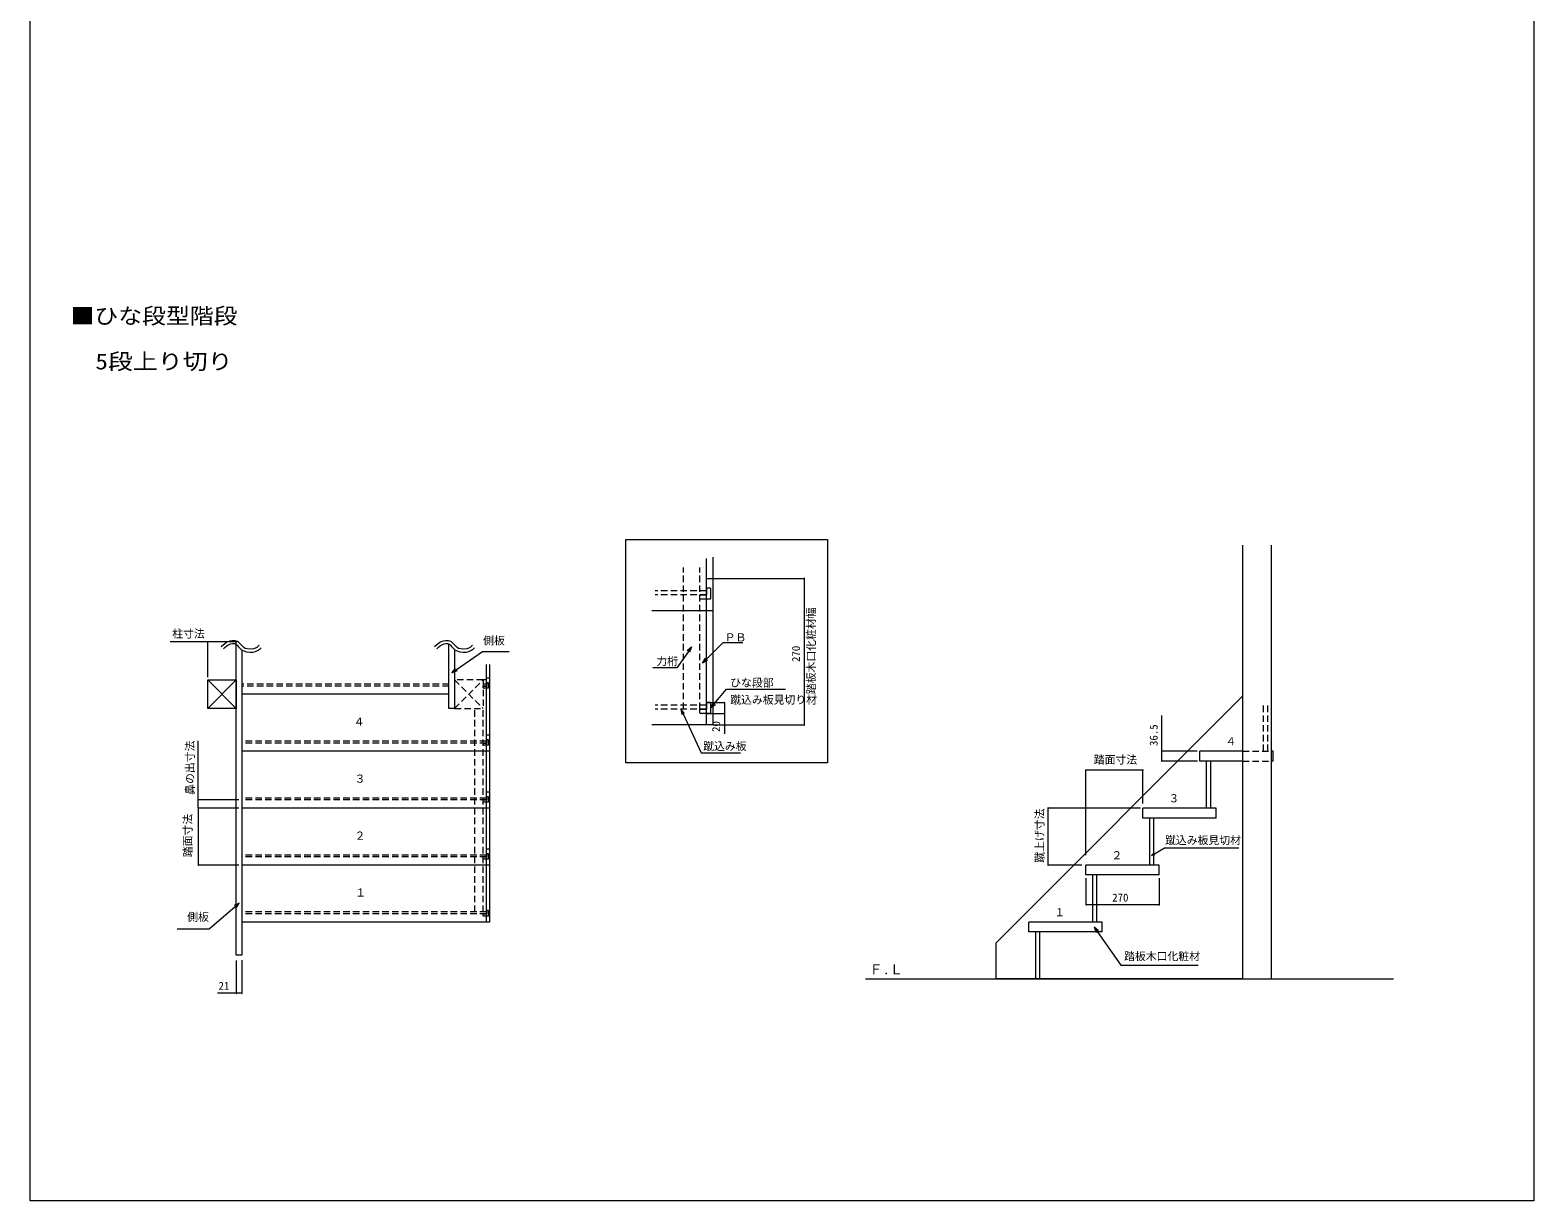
# Model space of a CAD drawing. Units: millimetres, scale not verified. Extents: x -5940 to -396, y -4200 to 4722.
# Drawn here: x -5940 to -396, y -4200 to 117 of the extents above; entities that cross this region are included whole.
import ezdxf
from ezdxf.enums import TextEntityAlignment as Align

# ---------------------------------------------------------------- set-up
doc = ezdxf.new("R2010")
doc.units = ezdxf.units.MM
doc.header["$LTSCALE"] = 20
doc.linetypes.add('DASHED1', pattern=[1.8, 1.2, -0.6])
doc.linetypes.add('DASHED2', pattern=[3, 2, -1])
for name, color, linetype, lineweight in [('0-1_USER1', 4, 'Continuous', 9), ('0-2_YKK_ZWAK', 7, 'Continuous', 9), ('0-4_YSS_K', 3, 'Continuous', 9), ('0-6_YKK_D', 6, 'Continuous', 9)]:
    doc.layers.add(name, color=color, linetype=linetype, lineweight=lineweight)
doc.styles.add('ＭＳ ゴシック', font='')
doc.styles.get('ＭＳ ゴシック').set_extended_font_data('MS Gothic')

msp = doc.modelspace()

# ---------------------------------------------------------------- linework, layer by layer
at = {"layer": '0-2_YKK_ZWAK'}
for p, q in [((-5940, -4200), (-5940, 4536)), ((-396, 4536), (-396, -4200)), ((-396, -4200), (-5940, -4200))]:
    msp.add_line(p, q, dxfattribs=at)
at = {"layer": '0-4_YSS_K'}
for p, q in [((-3743.48, -2584.46), (-3743.48, -1761.12)), ((-3743.48, -1761.12), (-3000.22, -1761.12)), ((-3000.22, -1761.12), (-3000.22, -2584.46)), ((-3422.36, -2445.06), (-3422.36, -1826.72)), ((-1469.99, -1782.08), (-1469.99, -3381.82)), ((-1364.99, -1782.08), (-1364.99, -3381.82)), ((-3446.36, -2445.06), (-3446.36, -1831.5)), ((-3446.36, -1905.06), (-3422.36, -1905.06)), ((-3446.36, -1905.06), (-3422.36, -1905.06)), ((-3470.36, -1965.06), (-3446.36, -1965.06)), ((-3470.36, -1979.06), (-3470.36, -1965.06)), ((-3468.36, -1981.06), (-3470.36, -1979.06)), ((-3432.36, -1981.06), (-3468.36, -1981.06)), ((-3446.36, -1941.06), (-3446.36, -1965.06)), ((-3432.36, -1941.06), (-3446.36, -1941.06)), ((-3430.36, -1943.06), (-3432.36, -1941.06)), ((-3432.36, -1981.06), (-3430.36, -1979.06)), ((-3430.36, -1979.06), (-3430.36, -1943.06)), ((-3422.36, -2025.06), (-3647.58, -2025.06)), ((-5159.03, -2168.97), (-5159.03, -3294.57)), ((-4375.03, -2167.35), (-4375.03, -2384.32)), ((-4257.53, -2901.82), (-4257.53, -2221.82)), ((-4257.53, -2271.82), (-4245.53, -2271.82)), ((-4245.53, -3171.82), (-4245.53, -2221.82)), ((-5285.03, -2279.32), (-5180.03, -2279.32)), ((-5285.03, -2384.32), (-5285.03, -2279.32)), ((-5180.03, -2279.32), (-5285.03, -2384.32)), ((-5285.03, -2279.32), (-5180.03, -2384.32)), ((-5180.03, -2279.32), (-5180.03, -2384.32)), ((-4396.03, -2331.82), (-5159.03, -2331.82)), ((-3446.36, -2362.63), (-3446.36, -2386.63)), ((-3432.36, -2362.63), (-3446.36, -2362.63)), ((-3430.36, -2364.63), (-3432.36, -2362.63)), ((-3430.36, -2400.63), (-3430.36, -2364.63)), ((-2380.24, -3249.57), (-1469.99, -2339.32)), ((-5180.03, -2384.32), (-5285.03, -2384.32)), ((-3470.36, -2386.63), (-3446.36, -2386.63)), ((-3470.36, -2400.63), (-3470.36, -2386.63)), ((-3468.36, -2402.63), (-3470.36, -2400.63)), ((-3432.36, -2402.63), (-3468.36, -2402.63)), ((-3432.36, -2402.63), (-3430.36, -2400.63)), ((-4257.53, -2481.82), (-4245.53, -2481.82)), ((-3422.36, -2445.06), (-3647.58, -2445.06)), ((-4245.53, -2541.82), (-5159.03, -2541.82)), ((-1627.49, -2578.32), (-1627.49, -2541.82)), ((-1469.99, -2541.82), (-1627.49, -2541.82)), ((-1469.99, -2541.82), (-1627.49, -2541.82)), ((-1357.49, -2541.82), (-1364.99, -2541.82)), ((-1357.49, -2578.32), (-1357.49, -2541.82)), ((-3000.22, -2584.46), (-3743.48, -2584.46)), ((-1469.99, -2578.32), (-1627.49, -2578.32)), ((-1602.49, -2751.82), (-1602.49, -2578.32)), ((-1587.49, -2751.82), (-1587.49, -2578.32)), ((-1357.49, -2578.32), (-1364.99, -2578.32)), ((-4257.53, -2691.82), (-4245.53, -2691.82)), ((-4245.53, -2751.82), (-5159.03, -2751.82)), ((-1567.49, -2751.82), (-1837.49, -2751.82)), ((-1567.49, -2788.32), (-1567.49, -2751.82)), ((-1812.49, -2961.82), (-1812.49, -2788.32)), ((-1797.49, -2961.82), (-1797.49, -2788.32)), ((-4257.53, -2901.82), (-4245.53, -2901.82)), ((-4257.53, -3171.82), (-4257.53, -2901.82)), ((-4245.53, -2961.82), (-5159.03, -2961.82)), ((-1777.49, -2961.82), (-2047.49, -2961.82)), ((-1777.49, -2998.32), (-1777.49, -2961.82)), ((-2022.49, -3171.82), (-2022.49, -2998.32)), ((-2007.49, -3171.82), (-2007.49, -2998.32)), ((-4245.53, -3171.82), (-5159.03, -3171.82)), ((-2257.49, -3208.32), (-2257.49, -3171.82)), ((-1987.49, -3171.82), (-2257.49, -3171.82)), ((-1987.49, -3208.32), (-2257.49, -3208.32)), ((-2232.49, -3381.82), (-2232.49, -3208.32)), ((-2217.49, -3381.82), (-2217.49, -3208.32)), ((-1987.49, -3208.32), (-1987.49, -3171.82)), ((-2380.24, -3249.57), (-2380.24, -3381.82)), ((-2860.75, -3381.82), (-913.5, -3381.82)), ((-1469.99, -3381.82), (-2380.24, -3381.82)), ((-2232.49, -3381.82), (-2217.49, -3381.82)), ((-1469.99, -3381.82), (-1364.99, -3381.82))]:
    msp.add_line(p, q, dxfattribs=at)
at = {"layer": '0-4_YSS_K', "linetype": 'DASHED1'}
for p, q in [((-3531.36, -2386.63), (-3531.36, -1865.06)), ((-3471.36, -2386.63), (-3471.36, -1865.06)), ((-3446.36, -1951.06), (-3635.27, -1951.06)), ((-3446.36, -1965.06), (-3635.27, -1965.06)), ((-4396.03, -2294.82), (-5159.03, -2294.82)), ((-4396.03, -2301.82), (-5159.03, -2301.82)), ((-4375.03, -2384.32), (-4270.03, -2279.32)), ((-4375.03, -2279.32), (-4270.03, -2384.32)), ((-4375.03, -2279.32), (-4375.03, -2384.32)), ((-4270.03, -2279.32), (-4375.03, -2279.32)), ((-4270.03, -2279.32), (-4270.03, -2384.32)), ((-4269.53, -2301.82), (-4257.53, -2301.82)), ((-4269.53, -2308.82), (-4269.53, -2301.82)), ((-4268.53, -2309.82), (-4269.53, -2308.82)), ((-4250.53, -2309.82), (-4268.53, -2309.82)), ((-4257.53, -2289.82), (-4257.53, -2301.82)), ((-4250.53, -2289.82), (-4257.53, -2289.82)), ((-4249.53, -2290.82), (-4250.53, -2289.82)), ((-4250.53, -2309.82), (-4249.53, -2308.82)), ((-4249.53, -2308.82), (-4249.53, -2290.82)), ((-3446.36, -2372.63), (-3635.27, -2372.63)), ((-1392.49, -2541.82), (-1392.49, -2367.82)), ((-1377.49, -2541.82), (-1377.49, -2367.82)), ((-4375.03, -2384.32), (-4270.03, -2384.32)), ((-4300.03, -3134.82), (-4300.03, -2384.32)), ((-4270.03, -3134.82), (-4270.03, -2384.32)), ((-3446.36, -2386.63), (-3635.27, -2386.63)), ((-4257.53, -2504.82), (-5159.03, -2504.82)), ((-4257.53, -2511.82), (-5159.03, -2511.82)), ((-4269.53, -2511.82), (-4257.53, -2511.82)), ((-4269.53, -2518.82), (-4269.53, -2511.82)), ((-4268.53, -2519.82), (-4269.53, -2518.82)), ((-4250.53, -2519.82), (-4268.53, -2519.82)), ((-4257.53, -2499.82), (-4257.53, -2511.82)), ((-4250.53, -2499.82), (-4257.53, -2499.82)), ((-4249.53, -2500.82), (-4250.53, -2499.82)), ((-4250.53, -2519.82), (-4249.53, -2518.82)), ((-4249.53, -2518.82), (-4249.53, -2500.82)), ((-1469.99, -2541.82), (-1364.99, -2541.82)), ((-1469.99, -2578.32), (-1364.99, -2578.32)), ((-4257.53, -2714.82), (-5159.03, -2714.82)), ((-4257.53, -2709.82), (-4257.53, -2721.82)), ((-4250.53, -2709.82), (-4257.53, -2709.82)), ((-4249.53, -2710.82), (-4250.53, -2709.82)), ((-4249.53, -2728.82), (-4249.53, -2710.82)), ((-4257.53, -2721.82), (-5159.03, -2721.82)), ((-4269.53, -2721.82), (-4257.53, -2721.82)), ((-4269.53, -2728.82), (-4269.53, -2721.82)), ((-4268.53, -2729.82), (-4269.53, -2728.82)), ((-4250.53, -2729.82), (-4268.53, -2729.82)), ((-4250.53, -2729.82), (-4249.53, -2728.82)), ((-4257.53, -2924.82), (-5159.03, -2924.82)), ((-4257.53, -2931.82), (-5159.03, -2931.82)), ((-4269.53, -2931.82), (-4257.53, -2931.82)), ((-4269.53, -2938.82), (-4269.53, -2931.82)), ((-4257.53, -2919.82), (-4257.53, -2931.82)), ((-4250.53, -2919.82), (-4257.53, -2919.82)), ((-4249.53, -2920.82), (-4250.53, -2919.82)), ((-4249.53, -2938.82), (-4249.53, -2920.82)), ((-4268.53, -2939.82), (-4269.53, -2938.82)), ((-4250.53, -2939.82), (-4268.53, -2939.82)), ((-4250.53, -2939.82), (-4249.53, -2938.82)), ((-4257.53, -3134.82), (-5159.03, -3134.82)), ((-4257.53, -3141.82), (-5159.03, -3141.82)), ((-4269.53, -3141.82), (-4257.53, -3141.82)), ((-4269.53, -3148.82), (-4269.53, -3141.82)), ((-4268.53, -3149.82), (-4269.53, -3148.82)), ((-4250.53, -3149.82), (-4268.53, -3149.82)), ((-4257.53, -3129.82), (-4257.53, -3141.82)), ((-4250.53, -3129.82), (-4257.53, -3129.82)), ((-4249.53, -3130.82), (-4250.53, -3129.82)), ((-4250.53, -3149.82), (-4249.53, -3148.82)), ((-4249.53, -3148.82), (-4249.53, -3130.82))]:
    msp.add_line(p, q, dxfattribs=at)
at = {"layer": '0-4_YSS_K', "linetype": 'DASHED2'}
for p, q in [((-4257.53, -2279.32), (-4270.03, -2279.32)), ((-4257.53, -2294.82), (-4270.03, -2294.82)), ((-4257.53, -2301.82), (-4270.03, -2301.82))]:
    msp.add_line(p, q, dxfattribs=at)
at = {"layer": '0-4_YSS_K'}
for points in [[(-5235.43, -2156.42), (-5222.03, -2144.59), (-5216.15, -2140.64), (-5210.62, -2137.77), (-5202.93, -2135.04), (-5194.75, -2133.51), (-5185.19, -2133.58), (-5176.5, -2136.15), (-5174.38, -2137.36), (-5172.44, -2138.77), (-5168.97, -2141.99), (-5163.14, -2148.91), (-5157.23, -2155.39), (-5154.99, -2157.23), (-5152.54, -2158.87), (-5147.12, -2161.58), (-5130.83, -2165.01), (-5114.36, -2163.25), (-5108.55, -2161.18), (-5105.22, -2159.47), (-5102.82, -2157.89), (-5098.9, -2154.47), (-5097.07, -2152.56), (-5096.21, -2151.61), (-5095.76, -2151.12), (-5095.48, -2150.85), (-5095.27, -2150.65), (-5095.24, -2150.63)], [(-5227.14, -2165.09), (-5219.2, -2157.74), (-5212.85, -2152.77), (-5206.2, -2148.94), (-5203.14, -2147.68), (-5199.88, -2146.64), (-5193.68, -2145.46), (-5187.88, -2145.36), (-5184.36, -2145.95), (-5181.72, -2146.95), (-5181.27, -2147.21), (-5180.8, -2147.5), (-5179.84, -2148.22), (-5177.76, -2150.16), (-5175.41, -2152.83), (-5172.77, -2156.09), (-5169.7, -2159.76), (-5166.02, -2163.61), (-5164.52, -2164.96), (-5163.12, -2166.11), (-5161.69, -2167.19), (-5158.71, -2169.16), (-5152.4, -2172.38), (-5141.61, -2175.72), (-5130.44, -2177.03), (-5119.31, -2176.47), (-5108.62, -2174.05), (-5098.8, -2169.61), (-5095.82, -2167.63), (-5093.52, -2165.82), (-5091.55, -2164.06), (-5089.13, -2161.64), (-5088.7, -2161.18)], [(-5159.03, -3294.57), (-5180.03, -3294.57), (-5180.03, -2148.06)], [(-4449, -2156.42), (-4435.59, -2144.59), (-4429.71, -2140.64), (-4424.18, -2137.77), (-4416.49, -2135.04), (-4408.32, -2133.51), (-4398.76, -2133.58), (-4390.06, -2136.15), (-4387.95, -2137.36), (-4386, -2138.77), (-4382.53, -2141.99), (-4376.71, -2148.91), (-4370.79, -2155.39), (-4368.55, -2157.23), (-4366.11, -2158.87), (-4360.69, -2161.58), (-4344.4, -2165.01), (-4327.93, -2163.25), (-4322.11, -2161.18), (-4318.79, -2159.47), (-4316.38, -2157.89), (-4312.46, -2154.47), (-4310.64, -2152.56), (-4309.77, -2151.61), (-4309.32, -2151.12), (-4309.05, -2150.85), (-4308.9, -2150.71)], [(-4440.7, -2165.09), (-4432.77, -2157.74), (-4426.42, -2152.77), (-4419.76, -2148.94), (-4416.71, -2147.68), (-4413.45, -2146.64), (-4407.24, -2145.46), (-4401.45, -2145.36), (-4397.92, -2145.95), (-4395.29, -2146.95), (-4394.83, -2147.21), (-4394.37, -2147.5), (-4393.41, -2148.22), (-4391.33, -2150.16), (-4388.98, -2152.83), (-4386.33, -2156.09), (-4383.27, -2159.76), (-4379.58, -2163.61), (-4378.08, -2164.96), (-4376.69, -2166.11), (-4375.26, -2167.19), (-4372.28, -2169.16), (-4365.97, -2172.38), (-4355.17, -2175.72), (-4344, -2177.03), (-4332.87, -2176.47), (-4322.19, -2174.05), (-4312.36, -2169.61), (-4309.38, -2167.63), (-4307.09, -2165.82), (-4305.11, -2164.06), (-4302.7, -2161.64), (-4302.27, -2161.18)], [(-4375.03, -2384.32), (-4396.03, -2384.32), (-4396.03, -2146.6)], [(-1567.49, -2788.32), (-1837.49, -2788.32), (-1837.49, -2751.82)], [(-1777.49, -2998.32), (-2047.49, -2998.32), (-2047.49, -2961.82)]]:
    msp.add_lwpolyline(points, dxfattribs=at)
at = {"layer": '0-6_YKK_D'}
for p, q in [((-3421.36, -1905.06), (-3084.94, -1905.06)), ((-3085.94, -1905.06), (-3085.94, -2445.06)), ((-5285.03, -2139.32), (-5423.03, -2139.32)), ((-5285.03, -2269.43), (-5285.03, -2138.32)), ((-5180.03, -2139.32), (-5285.03, -2139.32)), ((-5180.03, -2269.43), (-5180.03, -2138.32)), ((-3517.66, -2170.9), (-3501.8, -2157.59)), ((-3501.8, -2157.59), (-3513.26, -2173.97)), ((-3501.8, -2157.59), (-3508.87, -2177.05)), ((-3446.56, -2203.2), (-3384.82, -2141.47)), ((-3384.82, -2141.47), (-3312.82, -2141.47)), ((-4368.4, -2241.31), (-4271.84, -2174.33)), ((-4271.84, -2174.33), (-4174.17, -2174.33)), ((-3513.26, -2173.97), (-3555.81, -2234.77)), ((-3460.7, -2217.34), (-3450.35, -2199.41)), ((-3460.7, -2217.34), (-3446.56, -2203.2)), ((-3442.77, -2206.99), (-3460.7, -2217.34)), ((-4384.83, -2252.71), (-4371.45, -2236.91)), ((-4384.83, -2252.71), (-4368.4, -2241.31)), ((-4365.35, -2245.71), (-4384.83, -2252.71)), ((-3555.81, -2234.77), (-3644.74, -2234.77)), ((-3417.59, -2367.24), (-3372.77, -2313.25)), ((-3372.77, -2313.25), (-3155.34, -2313.25)), ((-3445.36, -2362.63), (-3379.53, -2362.63)), ((-3430.36, -2382.63), (-3421.71, -2363.82)), ((-3430.36, -2382.63), (-3417.59, -2367.24)), ((-3413.46, -2370.66), (-3430.36, -2382.63)), ((-3380.53, -2362.63), (-3380.53, -2402.63)), ((-3540.82, -2386.63), (-3532.41, -2404.77)), ((-3540.82, -2386.63), (-3537.27, -2407.03)), ((-3527.55, -2402.52), (-3540.82, -2386.63)), ((-3532.41, -2404.77), (-3466.01, -2548.11)), ((-3445.36, -2402.63), (-3379.53, -2402.63)), ((-3380.53, -2402.63), (-3380.53, -2477.91)), ((-1767.49, -2541.82), (-1767.49, -2410.54)), ((-3421.36, -2445.06), (-3084.94, -2445.06)), ((-5320.03, -2721.82), (-5320.03, -2503.18)), ((-3466.01, -2548.11), (-3321.44, -2548.11)), ((-1637.41, -2541.82), (-1768.49, -2541.82)), ((-1767.49, -2578.32), (-1767.49, -2541.82)), ((-1636.58, -2578.32), (-1768.49, -2578.32)), ((-2047.49, -2924.74), (-2047.49, -2610.82)), ((-1837.49, -2611.82), (-2047.49, -2611.82)), ((-1837.49, -2734.26), (-1837.49, -2610.82)), ((-5170.93, -2721.82), (-5321.03, -2721.82)), ((-5170.93, -2751.82), (-5321.03, -2751.82)), ((-5170.93, -2751.82), (-5321.03, -2751.82)), ((-5320.03, -2751.82), (-5320.03, -2721.82)), ((-5320.03, -2751.82), (-5320.03, -2961.82)), ((-1846.94, -2751.82), (-2188.49, -2751.82)), ((-2187.49, -2751.82), (-2187.49, -2961.82)), ((-1805.5, -2926.84), (-1796.77, -2917.97)), ((-1805.5, -2926.84), (-1795.14, -2920.75)), ((-1793.5, -2923.53), (-1805.5, -2926.84)), ((-1795.14, -2920.75), (-1757.85, -2898.83)), ((-1757.85, -2898.83), (-1483.87, -2898.83)), ((-5170.93, -2961.82), (-5321.03, -2961.82)), ((-2062.83, -2961.82), (-2188.49, -2961.82)), ((-2047.49, -3010.15), (-2047.49, -3109.09)), ((-1777.49, -3010.15), (-1777.49, -3109.09)), ((-5168.8, -3102.39), (-5187.47, -3111.36)), ((-5168.8, -3102.39), (-5183.97, -3115.42)), ((-5180.48, -3119.49), (-5168.8, -3102.39)), ((-5183.97, -3115.42), (-5280.27, -3198.09)), ((-1777.49, -3108.09), (-2047.49, -3108.09)), ((-5280.27, -3198.09), (-5397.46, -3198.09)), ((-2017.1, -3190.58), (-2005.63, -3206.97)), ((-2017.1, -3190.58), (-2010.03, -3210.04)), ((-2001.24, -3203.89), (-2017.1, -3190.58)), ((-2005.63, -3206.97), (-1919.24, -3330.5)), ((-5180.03, -3313.98), (-5180.03, -3435.57)), ((-5159.03, -3312.98), (-5159.03, -3435.57)), ((-1919.24, -3330.5), (-1634.01, -3330.5)), ((-5180.03, -3434.57), (-5249.31, -3434.57)), ((-5159.03, -3434.57), (-5180.03, -3434.57))]:
    msp.add_line(p, q, dxfattribs=at)
for centre, start, end in [((-3085.94, -1905.06), 90, 270), ((-3085.94, -1905.06), 270, 90), ((-5285.03, -2139.32), 0, 180), ((-5285.03, -2139.32), 180, 0), ((-5180.03, -2139.32), 0, 180), ((-5180.03, -2139.32), 180, 0), ((-3380.53, -2362.63), 90, 270), ((-3380.53, -2362.63), 270, 90), ((-3380.53, -2402.63), 90, 270), ((-3380.53, -2402.63), 270, 90), ((-3085.94, -2445.06), 90, 270), ((-3085.94, -2445.06), 270, 90), ((-1767.49, -2541.82), 90, 270), ((-1767.49, -2541.82), 270, 90), ((-1767.49, -2578.32), 90, 270), ((-1767.49, -2578.32), 270, 90), ((-2047.49, -2611.82), 0, 180), ((-2047.49, -2611.82), 180, 0), ((-1837.49, -2611.82), 0, 180), ((-1837.49, -2611.82), 180, 0), ((-5320.03, -2721.82), 90, 270), ((-5320.03, -2751.82), 90, 270), ((-5320.03, -2751.82), 90, 270), ((-5320.03, -2721.82), 270, 90), ((-5320.03, -2751.82), 270, 90), ((-5320.03, -2751.82), 270, 90), ((-2187.49, -2751.82), 90, 270), ((-2187.49, -2751.82), 270, 90), ((-5320.03, -2961.82), 90, 270), ((-5320.03, -2961.82), 270, 90), ((-2187.49, -2961.82), 90, 270), ((-2187.49, -2961.82), 270, 90), ((-2047.49, -3108.09), 0, 180), ((-2047.49, -3108.09), 180, 0), ((-1777.49, -3108.09), 0, 180), ((-1777.49, -3108.09), 180, 0), ((-5180.03, -3434.57), 0, 180), ((-5180.03, -3434.57), 180, 0), ((-5159.03, -3434.57), 0, 180), ((-5159.03, -3434.57), 180, 0)]:
    msp.add_arc(centre, 0.75, start, end, dxfattribs=at)

# ---------------------------------------------------------------- texts
at = {"layer": '0-1_USER1', "color": 7, "style": 'ＭＳ ゴシック'}
for s, width, p in [('■ひな段型階段', 1.1, (-5791.02, -984.03)), ('\u30005段上り切り', 1.15, (-5791.02, -1152.03))]:
    msp.add_text(s, height=58.65, dxfattribs=dict(at, width=width)).set_placement(p, align=Align.BOTTOM_LEFT)
at = {"layer": '0-1_USER1', "style": 'ＭＳ ゴシック'}
for s, height, p in [('４', 29.33, (-4747.15, -2457.11)), ('３', 29.33, (-4743.56, -2667.11)), ('２', 29.33, (-4743.56, -2877.11)), ('１', 29.33, (-4741.61, -3087.11)), ('Ｆ.Ｌ', 36.66, (-2846.53, -3375.38))]:
    msp.add_text(s, height=height, dxfattribs=at).set_placement(p, align=Align.BOTTOM_LEFT)
at = {"layer": '0-4_YSS_K', "color": 4, "style": 'ＭＳ ゴシック'}
for s, p in [('４', (-1533.3, -2529.46)), ('３', (-1743.3, -2739.46)), ('２', (-1953.3, -2949.46)), ('１', (-2163.96, -3159.41))]:
    msp.add_text(s, height=29.33, dxfattribs=at).set_placement(p, align=Align.BOTTOM_LEFT)
at = {"layer": '0-6_YKK_D', "color": 4, "style": 'ＭＳ ゴシック'}
for s, p in [('踏板木口化粧材幅', (-3036.94, -2331.86)), ('270', (-3092.94, -2213.14)), ('20', (-3387.53, -2470.91)), ('36.5', (-1774.49, -2522.82)), ('鼻の出寸法', (-5327.03, -2702.82)), ('蹴上げ寸法', (-2194.49, -2953.14)), ('踏面寸法', (-5335.03, -2932.98))]:
    msp.add_text(s, height=29.33, rotation=90, dxfattribs=at).set_placement(p, align=Align.BOTTOM_LEFT)
for s, p in [('柱寸法', (-5416.03, -2132.32)), ('側板', (-4269.85, -2157.67)), ('ＰＢ', (-3379.4, -2146.02)), ('力桁', (-3631.07, -2234.24)), ('ひな段部', (-3358.88, -2312.99)), ('蹴込み板見切り材', (-3358.88, -2375.99)), ('蹴込み板', (-3458.65, -2547.22)), ('踏面寸法', (-2018.65, -2596.82)), ('蹴込み板見切材', (-1756.01, -2893.77)), ('270', (-1950.57, -3105.09)), ('側板', (-5360.83, -3176.7)), ('踏板木口化粧材', (-1907.02, -3321.56)), ('21', (-5245.31, -3430.57))]:
    msp.add_text(s, height=29.33, dxfattribs=at).set_placement(p, align=Align.BOTTOM_LEFT)

doc.saveas('drawing.dxf')
